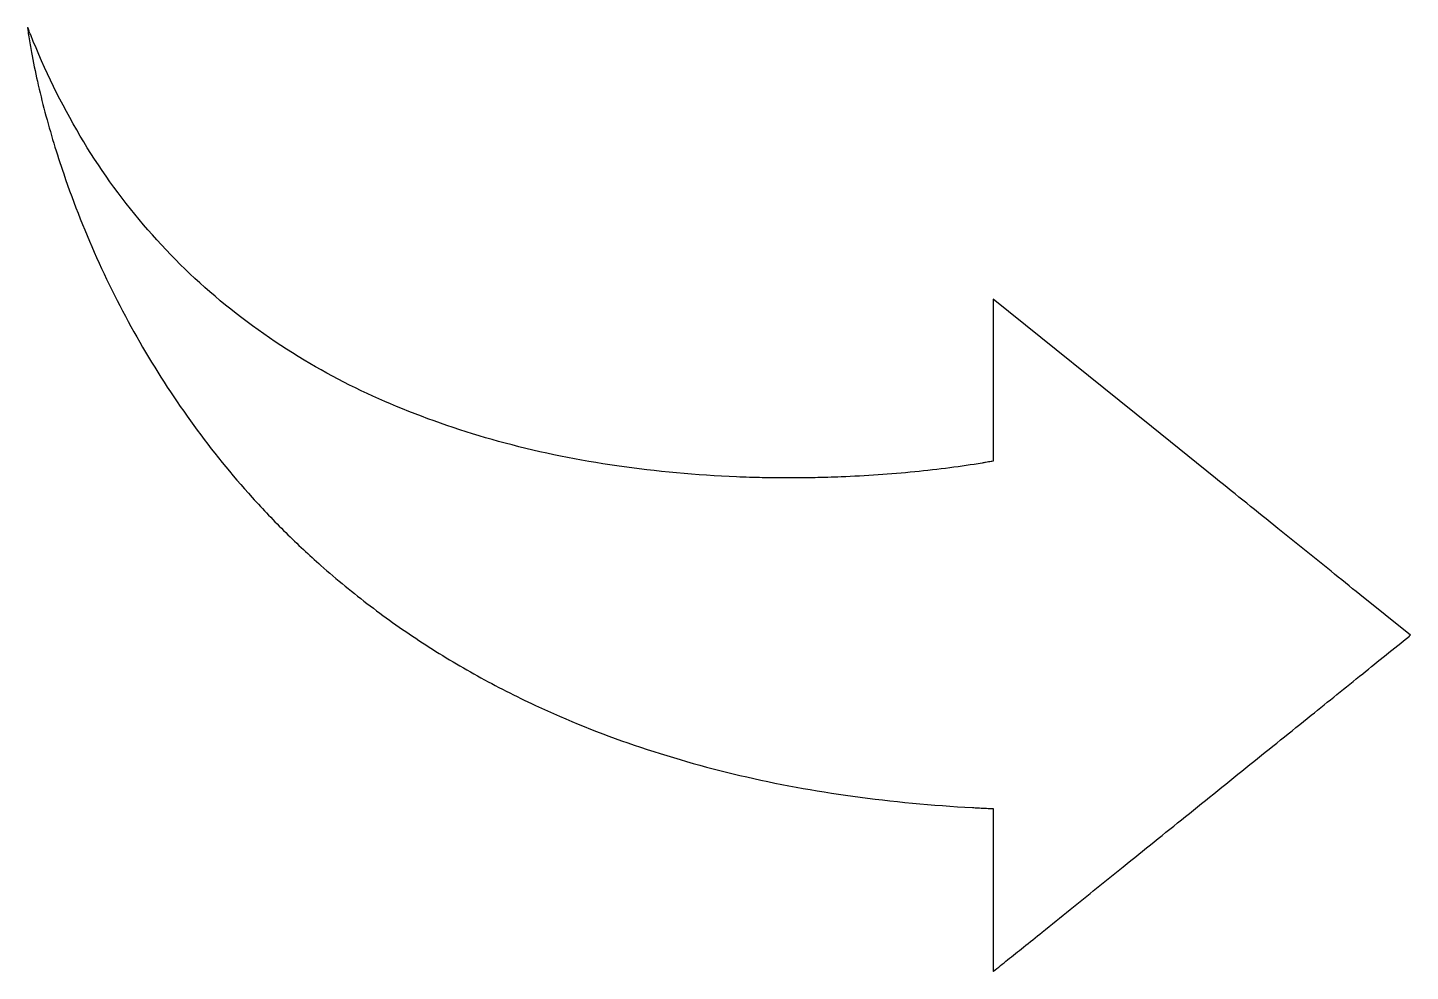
# Model space of a CAD drawing. Extents: x 798 to 7175, y 1807 to 6160.
import ezdxf

# ---------------------------------------------------------------- set-up
doc = ezdxf.new("R2010")
doc.units = 0

msp = doc.modelspace()

# ---------------------------------------------------------------- linework, layer by layer
msp.add_lwpolyline([(798.06768, 6158.208636, 0.044689), (798.562008, 6149.950866, 0.001448), (803.604204, 6117.035708, 0.003027), (809.439713, 6081.094048, 0.003231), (815.589379, 6046, 0.010893), (842.917453, 5912.367054, 0.008916), (877.771379, 5770.760956, 0.008708), (918.675146, 5626.66143, 0.00897), (964.194696, 5485.5, 0.024266), (1127.665983, 5074.310352, 0.025156), (1328.478223, 4685.955827, 0.025462), (1564.688836, 4324.18923, 0.026327), (1834.008148, 3992.5, 0.007222), (1909.267808, 3911.564835, 0.006713), (1988.664899, 3830.814132, 0.006738), (2069.867012, 3752.554284, 0.00744), (2150.543168, 3679.097703, 0.018263), (2377.659062, 3492.720918, 0.01813), (2618.309801, 3322.93974, 0.018003), (2872.333032, 3169.925358, 0.017413), (3139.5, 3033.765826, 0.027159), (3594.89196, 2850.711178, 0.024558), (4082.889227, 2711.022179, 0.023527), (4603.101556, 2614.938197, 0.020449), (5155, 2562.51322, 0.000936), (5180.42427, 2561.191449, 0.000504), (5211.775525, 2559.652055, 0.000154), (5243.567787, 2558.132896, 0.011347), (5248.75, 2558.004623), (5251, 2558), (5251, 2182.5, 0.000135), (5251.039008, 2038.514185, 0.000226), (5251.159462, 1917.303125, 0.000002), (5251.319055, 1807.22347, 0.413788), (5251.542851, 1807, 0.170943), (5251.94023, 1807.139947, 0.000002), (5317.787089, 1860.086606, 0.000184), (5390.282628, 1918.423964, 0.000111), (5476.292851, 1987.72036, -0.000008), (5605.85243, 2092.147447, -0.000001), (5850.5454, 2289.366426, -0.000001), (6137.662212, 2520.775702, -0.000001), (6435.5, 2760.823058, 0.000028), (6717.489751, 2988.121943, 0.000046), (6955.257257, 3179.833099, 0.000001), (7170.828383, 3353.680765, 0.022182), (7172.758746, 3355.384171), (7175.017492, 3357.562946), (6942.258746, 3545.173229, -0.000003), (6809.147426, 3652.465915), (6563.729132, 3850.284636, -0.000001), (6276.666856, 4081.671286), (5980.5, 4320.397621), (5251.5, 4908.011731), (5251, 4534.279249), (5250.5, 4160.546767), (5245, 4159.298365, -0.011764), (5241.270252, 4158.543574, -0.000682), (5229.80625, 4156.519192, -0.001036), (5216.147984, 4154.15568, -0.000761), (5201, 4151.590423, -0.009509), (5051.558444, 4129.430001, -0.007553), (4889.445857, 4111.01761, -0.00729), (4720.261167, 4096.873366, -0.007132), (4549.5, 4087.546476, -0.001801), (4488.638062, 4085.311915, -0.004089), (4442.609959, 4084.164725, -0.003329), (4391.233215, 4083.646717, -0.00085), (4308, 4083.503201, -0.000868), (4224.633027, 4083.645848, -0.003338), (4172.799021, 4084.170572, -0.004177), (4126.94386, 4085.324213, -0.001993), (4068, 4087.535247, -0.025115), (3515.43, 4138.347751, -0.029498), (3000.171059, 4243.27765, -0.031153), (2526.90726, 4401.249267, -0.035951), (2100, 4610.806861, -0.041385), (1686.266573, 4900.535447, -0.043201), (1332.319638, 5250.669743, -0.042734), (1040.607871, 5660.105384, -0.038826), (811.98417, 6126.209747, 0.000288), (807.303793, 6137.962698, 0.000435), (803.213959, 6148.189738, 0.000162), (799.682677, 6156.989594, 0.010566), (799.03861, 6158.5, 0.004167), (798.436029, 6159.805148, 0.371121), (798.254943, 6159.885841, 0.31899), (798.123235, 6159.716727, 0.003646)], format="xyb", close=True)

doc.saveas('drawing.dxf')
